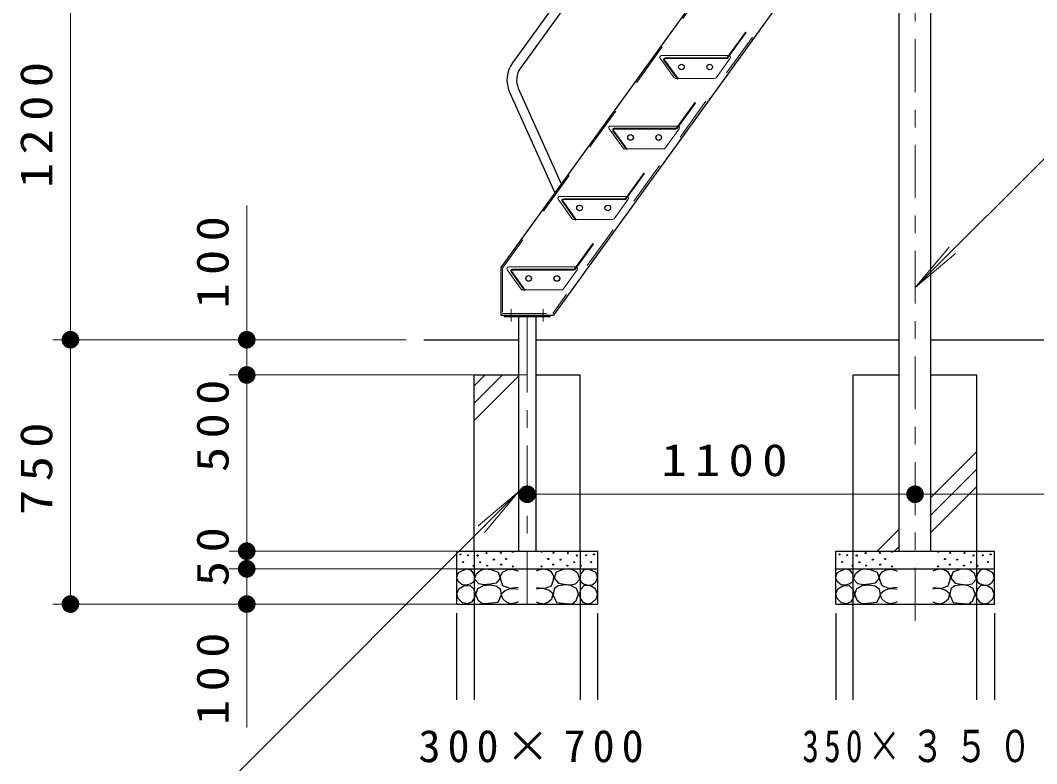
# Model space of a CAD drawing. Units: millimetres on the paper, scale 1:50. Extents: x -365 to 0, y 0 to 257.
# Drawn here: x -283.7 to -226, y 93.4 to 135.6 of the extents above; entities that cross this region are included whole.
import ezdxf

# ---------------------------------------------------------------- set-up
doc = ezdxf.new("R2010")
doc.units = ezdxf.units.MM
doc.linetypes.add('USER1', pattern=[4.5, 2.5, -2])
doc.linetypes.add('USER2', pattern=[6, 3, -1, 1, -1])
doc.layers.add('LY_1', color=7, linetype='Continuous', lineweight=13)
doc.styles.add('ＭＳ ゴシック', font='')
doc.styles.get('ＭＳ ゴシック').set_extended_font_data('MS Gothic')

# ---------------------------------------------------------------- blocks, each defined once
blk = doc.blocks.new('filled_dot')
at = {"color": 0, "linetype": 'Continuous', "lineweight": -2, "const_width": 1.25}
blk.add_lwpolyline([(-0.625, 0, 1), (0.625, 0, 1)], format="xyb", close=True, dxfattribs=at)

msp = doc.modelspace()

# ---------------------------------------------------------------- linework, layer by layer
at = {"layer": 'LY_1', "lineweight": 25}
for p, q in [((-242.444, 151.628), (-255.776, 133.169)), ((-242.065, 141.449), (-256.445, 121.54)), ((-248.884, 141.782), (-255.335, 132.851)), ((-233.836, 105.449), (-233.836, 140.563)), ((-232.054, 105.449), (-232.054, 140.563)), ((-239.445, 138.246), (-253.454, 118.849)), ((-244.208, 133.403), (-246.208, 133.403)), ((-255.946, 131.506), (-253.379, 125.784)), ((-255.45, 131.728), (-253.011, 126.294)), ((-247.097, 129.403), (-249.097, 129.403)), ((-249.986, 125.403), (-251.986, 125.403)), ((-256.445, 121.54), (-256.445, 118.849)), ((-252.874, 121.403), (-254.874, 121.403)), ((-256.445, 118.849), (-253.454, 118.849)), ((-256.245, 118.849), (-256.245, 118.759)), ((-253.645, 118.849), (-253.645, 118.759)), ((-256.245, 118.759), (-253.645, 118.759)), ((-255.431, 118.759), (-255.431, 117.449)), ((-254.459, 118.759), (-254.459, 117.449)), ((-260.809, 117.449), (-255.431, 117.449)), ((-255.431, 117.449), (-255.431, 105.449)), ((-254.459, 117.449), (-233.836, 117.449)), ((-254.459, 117.449), (-254.459, 105.449)), ((-232.054, 117.449), (-138.224, 117.449)), ((-257.945, 115.449), (-255.431, 115.449)), ((-257.945, 105.449), (-257.945, 115.449)), ((-254.459, 115.449), (-251.945, 115.449)), ((-251.945, 105.449), (-251.945, 115.449)), ((-236.445, 115.449), (-233.836, 115.449)), ((-236.445, 105.449), (-236.445, 115.449)), ((-232.054, 115.449), (-229.445, 115.449)), ((-229.445, 105.449), (-229.445, 115.449)), ((-258.945, 105.449), (-250.945, 105.449)), ((-258.945, 102.449), (-258.945, 105.449)), ((-257.945, 105.449), (-257.945, 97.013)), ((-251.945, 105.449), (-251.945, 97.013)), ((-250.945, 102.449), (-250.945, 105.449)), ((-237.445, 105.449), (-228.445, 105.449)), ((-237.445, 102.449), (-237.445, 105.449)), ((-236.445, 97.013), (-236.445, 105.449)), ((-229.445, 97.013), (-229.445, 105.449)), ((-228.445, 102.449), (-228.445, 105.449)), ((-258.945, 104.449), (-250.945, 104.449)), ((-237.445, 104.449), (-228.445, 104.449)), ((-258.945, 102.449), (-250.945, 102.449)), ((-237.445, 102.449), (-228.445, 102.449)), ((-258.945, 97.013), (-258.945, 101.925)), ((-250.945, 97.013), (-250.945, 101.925)), ((-237.445, 101.925), (-237.445, 97.013)), ((-228.445, 101.925), (-228.445, 97.013))]:
    msp.add_line(p, q, dxfattribs=at)
at = {"layer": 'LY_1'}
for p, q in [((-203.807, 149.546), (-232.945, 120.408)), ((-280.854, 117.449), (-280.854, 141.449)), ((-280.854, 117.449), (-280.854, 141.449)), ((-242.554, 134.909), (-243.594, 133.469)), ((-242.554, 134.909), (-242.517, 134.882)), ((-242.517, 134.882), (-243.557, 133.442)), ((-246.614, 132.319), (-247.409, 133.419)), ((-247.328, 133.577), (-243.515, 133.577)), ((-246.424, 132.243), (-247.19, 133.304)), ((-246.387, 132.27), (-247.153, 133.331)), ((-247.116, 133.449), (-243.631, 133.449)), ((-247.116, 133.403), (-243.631, 133.403)), ((-243.438, 133.419), (-244.232, 132.319)), ((-246.533, 132.277), (-244.313, 132.277)), ((-246.424, 132.243), (-246.387, 132.27)), ((-245.443, 130.909), (-246.483, 129.469)), ((-245.405, 130.882), (-246.446, 129.442)), ((-245.443, 130.909), (-245.405, 130.882)), ((-249.503, 128.319), (-250.298, 129.419)), ((-250.217, 129.577), (-246.404, 129.577)), ((-249.313, 128.243), (-250.079, 129.304)), ((-249.276, 128.27), (-250.042, 129.331)), ((-250.005, 129.449), (-246.52, 129.449)), ((-250.005, 129.403), (-246.52, 129.403)), ((-246.327, 129.419), (-247.121, 128.319)), ((-249.422, 128.277), (-247.202, 128.277)), ((-249.313, 128.243), (-249.276, 128.27)), ((-248.332, 126.909), (-249.372, 125.469)), ((-248.294, 126.882), (-249.334, 125.442)), ((-248.332, 126.909), (-248.294, 126.882)), ((-252.392, 124.319), (-253.187, 125.419)), ((-253.106, 125.577), (-249.293, 125.577)), ((-252.202, 124.243), (-252.968, 125.304)), ((-252.165, 124.27), (-252.931, 125.331)), ((-252.894, 125.449), (-249.409, 125.449)), ((-252.894, 125.403), (-249.409, 125.403)), ((-249.216, 125.419), (-250.01, 124.319)), ((-270.854, 115.449), (-270.854, 125.075)), ((-270.854, 115.449), (-270.854, 125.075)), ((-252.311, 124.277), (-250.091, 124.277)), ((-252.202, 124.243), (-252.165, 124.27)), ((-251.221, 122.909), (-252.261, 121.469)), ((-251.183, 122.882), (-252.223, 121.442)), ((-251.221, 122.909), (-251.183, 122.882)), ((-232.945, 120.408), (-231.016, 122.706)), ((-232.945, 120.408), (-230.647, 122.336)), ((-255.281, 120.319), (-256.075, 121.419)), ((-255.994, 121.577), (-252.182, 121.577)), ((-255.091, 120.243), (-255.857, 121.304)), ((-255.054, 120.27), (-255.82, 121.331)), ((-255.782, 121.449), (-252.298, 121.449)), ((-255.782, 121.403), (-252.298, 121.403)), ((-252.105, 121.419), (-252.899, 120.319)), ((-255.2, 120.277), (-252.98, 120.277)), ((-255.091, 120.243), (-255.054, 120.27)), ((-261.809, 117.449), (-281.854, 117.449)), ((-261.854, 117.449), (-281.854, 117.449)), ((-261.809, 117.449), (-281.854, 117.449)), ((-261.854, 117.449), (-281.854, 117.449)), ((-280.854, 102.449), (-280.854, 117.449)), ((-280.854, 102.449), (-280.854, 117.449)), ((-261.854, 117.449), (-271.854, 117.449)), ((-261.854, 117.449), (-271.854, 117.449)), ((-254.945, 115.449), (-271.854, 115.449)), ((-254.945, 115.449), (-271.854, 115.449)), ((-270.854, 105.449), (-270.854, 115.449)), ((-270.854, 105.449), (-270.854, 115.449)), ((-257.945, 113.852), (-256.347, 115.449)), ((-257.945, 114.842), (-257.337, 115.449)), ((-257.945, 112.862), (-255.431, 115.376)), ((-232.054, 108.489), (-229.445, 111.098)), ((-232.054, 107.499), (-229.445, 110.108)), ((-232.054, 106.509), (-229.445, 109.118)), ((-275.598, 88.646), (-255.431, 108.813)), ((-255.431, 108.813), (-257.729, 106.885)), ((-255.431, 108.813), (-257.359, 106.515)), ((-232.945, 108.68), (-254.945, 108.68)), ((-232.945, 108.68), (-254.945, 108.68)), ((-232.945, 108.68), (-186.443, 108.68)), ((-235.093, 105.449), (-233.836, 106.707)), ((-234.103, 105.449), (-233.836, 105.717)), ((-255.945, 105.449), (-271.854, 105.449)), ((-255.945, 105.449), (-271.854, 105.449)), ((-270.854, 104.449), (-270.854, 105.449)), ((-270.854, 104.449), (-270.854, 105.449)), ((-255.945, 104.449), (-271.854, 104.449)), ((-255.945, 104.449), (-271.854, 104.449)), ((-255.945, 104.449), (-271.854, 104.449)), ((-255.945, 104.449), (-271.854, 104.449)), ((-270.854, 95.445), (-270.854, 104.449)), ((-270.854, 95.445), (-270.854, 104.449)), ((-255.945, 102.449), (-281.854, 102.449)), ((-255.945, 102.449), (-281.854, 102.449)), ((-255.945, 102.449), (-271.854, 102.449)), ((-255.945, 102.449), (-271.854, 102.449))]:
    msp.add_line(p, q, dxfattribs=at)
at = {"layer": 'LY_1', "linetype": 'USER1'}
for p, q in [((-242.019, 141.359), (-256.355, 121.511)), ((-239.535, 138.275), (-253.5, 118.939)), ((-256.355, 121.511), (-256.355, 118.939)), ((-256.355, 118.939), (-253.5, 118.939))]:
    msp.add_line(p, q, dxfattribs=at)
at = {"layer": 'LY_1', "linetype": 'USER2'}
for p, q in [((-232.945, 101.501), (-232.945, 138.976)), ((-255.845, 119.182), (-255.845, 118.489)), ((-254.945, 118.849), (-254.945, 117.449)), ((-254.045, 119.182), (-254.045, 118.489)), ((-254.945, 117.449), (-254.945, 101.501))]:
    msp.add_line(p, q, dxfattribs=at)
at = {"layer": 'LY_1', "lineweight": 25}
for points in [[(-258.93, 103.894), (-258.912, 104.061), (-258.841, 104.234), (-258.619, 104.36), (-258.362, 104.444), (-258.141, 104.378), (-257.985, 104.163), (-257.937, 103.953), (-257.979, 103.702), (-258.147, 103.588), (-258.38, 103.529), (-258.637, 103.541), (-258.823, 103.684)], [(-257.403, 103.539), (-257.691, 103.605), (-257.937, 103.868), (-257.814, 104.188), (-257.567, 104.377), (-257.354, 104.443), (-256.992, 104.418), (-256.589, 104.262), (-256.483, 103.917), (-256.713, 103.629), (-257.033, 103.572)], [(-252.487, 103.539), (-252.199, 103.605), (-251.952, 103.868), (-252.076, 104.188), (-252.322, 104.377), (-252.536, 104.443), (-252.897, 104.418), (-253.3, 104.262), (-253.407, 103.917), (-253.177, 103.629), (-252.856, 103.572)], [(-250.959, 103.894), (-250.977, 104.061), (-251.049, 104.234), (-251.27, 104.36), (-251.528, 104.444), (-251.749, 104.378), (-251.904, 104.163), (-251.952, 103.953), (-251.91, 103.702), (-251.743, 103.588), (-251.51, 103.529), (-251.252, 103.541), (-251.067, 103.684)], [(-237.43, 103.894), (-237.412, 104.061), (-237.341, 104.234), (-237.119, 104.36), (-236.862, 104.444), (-236.641, 104.378), (-236.485, 104.163), (-236.437, 103.953), (-236.479, 103.702), (-236.647, 103.588), (-236.88, 103.529), (-237.137, 103.541), (-237.323, 103.684)], [(-235.903, 103.539), (-236.191, 103.605), (-236.437, 103.868), (-236.314, 104.188), (-236.067, 104.377), (-235.854, 104.443), (-235.492, 104.418), (-235.089, 104.262), (-234.983, 103.917), (-235.213, 103.629), (-235.533, 103.572)], [(-229.987, 103.539), (-229.699, 103.605), (-229.452, 103.868), (-229.576, 104.188), (-229.822, 104.377), (-230.036, 104.443), (-230.397, 104.418), (-230.8, 104.262), (-230.907, 103.917), (-230.677, 103.629), (-230.356, 103.572)], [(-228.459, 103.894), (-228.477, 104.061), (-228.549, 104.234), (-228.77, 104.36), (-229.028, 104.444), (-229.249, 104.378), (-229.404, 104.163), (-229.452, 103.953), (-229.41, 103.702), (-229.243, 103.588), (-229.01, 103.529), (-228.752, 103.541), (-228.567, 103.684)], [(-258.338, 102.464), (-258.619, 102.512), (-258.87, 102.769), (-258.936, 103.014), (-258.823, 103.307), (-258.535, 103.475), (-258.183, 103.511), (-257.979, 103.295), (-257.883, 102.978), (-257.955, 102.781), (-258.099, 102.554)], [(-257.156, 102.479), (-257.502, 102.471), (-257.732, 102.643), (-257.863, 103.005), (-257.74, 103.325), (-257.428, 103.506), (-257.091, 103.539), (-256.705, 103.49), (-256.474, 103.309), (-256.425, 102.947), (-256.614, 102.545)], [(-252.733, 102.479), (-252.388, 102.471), (-252.158, 102.643), (-252.026, 103.005), (-252.15, 103.325), (-252.462, 103.506), (-252.799, 103.539), (-253.185, 103.49), (-253.415, 103.309), (-253.464, 102.947), (-253.275, 102.545)], [(-251.551, 102.464), (-251.27, 102.512), (-251.019, 102.769), (-250.953, 103.014), (-251.067, 103.307), (-251.354, 103.475), (-251.707, 103.511), (-251.91, 103.295), (-252.006, 102.978), (-251.934, 102.781), (-251.791, 102.554)], [(-236.838, 102.464), (-237.119, 102.512), (-237.37, 102.769), (-237.436, 103.014), (-237.323, 103.307), (-237.035, 103.475), (-236.683, 103.511), (-236.479, 103.295), (-236.383, 102.978), (-236.455, 102.781), (-236.599, 102.554)], [(-235.656, 102.479), (-236.002, 102.471), (-236.232, 102.643), (-236.363, 103.005), (-236.24, 103.325), (-235.928, 103.506), (-235.591, 103.539), (-235.205, 103.49), (-234.974, 103.309), (-234.925, 102.947), (-235.114, 102.545)], [(-230.233, 102.479), (-229.888, 102.471), (-229.658, 102.643), (-229.526, 103.005), (-229.65, 103.325), (-229.962, 103.506), (-230.299, 103.539), (-230.685, 103.49), (-230.915, 103.309), (-230.964, 102.947), (-230.775, 102.545)], [(-229.051, 102.464), (-228.77, 102.512), (-228.519, 102.769), (-228.453, 103.014), (-228.567, 103.307), (-228.854, 103.475), (-229.207, 103.511), (-229.41, 103.295), (-229.506, 102.978), (-229.434, 102.781), (-229.291, 102.554)]]:
    msp.add_lwpolyline(points, close=True, dxfattribs=at)
for points in [[(-255.464, 103.391), (-255.644, 103.366), (-255.907, 103.334), (-256.318, 103.49), (-256.433, 103.827), (-256.458, 104.048), (-256.327, 104.262), (-256.088, 104.394), (-255.809, 104.426), (-255.529, 104.352), (-255.464, 104.32)], [(-254.426, 103.391), (-254.245, 103.366), (-253.982, 103.334), (-253.571, 103.49), (-253.456, 103.827), (-253.432, 104.048), (-253.563, 104.262), (-253.801, 104.394), (-254.081, 104.426), (-254.36, 104.352), (-254.426, 104.32)], [(-233.964, 103.391), (-234.144, 103.366), (-234.407, 103.334), (-234.818, 103.49), (-234.933, 103.827), (-234.958, 104.048), (-234.827, 104.262), (-234.588, 104.394), (-234.309, 104.426), (-234.029, 104.352), (-233.964, 104.32)], [(-231.926, 103.391), (-231.745, 103.366), (-231.482, 103.334), (-231.071, 103.49), (-230.956, 103.827), (-230.932, 104.048), (-231.063, 104.262), (-231.301, 104.394), (-231.581, 104.426), (-231.86, 104.352), (-231.926, 104.32)], [(-255.455, 102.578), (-255.579, 102.528), (-255.883, 102.471), (-256.121, 102.561), (-256.335, 102.742), (-256.425, 103.029), (-256.195, 103.227), (-255.891, 103.334), (-255.628, 103.334), (-255.464, 103.292)], [(-254.434, 102.578), (-254.311, 102.528), (-254.007, 102.471), (-253.768, 102.561), (-253.555, 102.742), (-253.464, 103.029), (-253.695, 103.227), (-253.999, 103.334), (-254.262, 103.334), (-254.426, 103.292)], [(-233.955, 102.578), (-234.079, 102.528), (-234.383, 102.471), (-234.621, 102.561), (-234.835, 102.742), (-234.925, 103.029), (-234.695, 103.227), (-234.391, 103.334), (-234.128, 103.334), (-233.964, 103.292)], [(-231.934, 102.578), (-231.811, 102.528), (-231.507, 102.471), (-231.268, 102.561), (-231.055, 102.742), (-230.964, 103.029), (-231.195, 103.227), (-231.499, 103.334), (-231.762, 103.334), (-231.926, 103.292)]]:
    msp.add_lwpolyline(points, dxfattribs=at)
for centre, radius in [((-246.195, 132.927), 0.16), ((-244.595, 132.927), 0.16), ((-249.084, 128.927), 0.16), ((-247.484, 128.927), 0.16), ((-251.973, 124.927), 0.16), ((-250.373, 124.927), 0.16), ((-254.862, 120.927), 0.16), ((-253.262, 120.927), 0.16), ((-258.734, 105.267), 0.03), ((-258.288, 105.217), 0.03), ((-257.755, 105.205), 0.03), ((-257.247, 105.341), 0.03), ((-256.838, 104.969), 0.03), ((-256.441, 105.354), 0.03), ((-256.144, 105.007), 0.03), ((-255.76, 105.415), 0.03), ((-254.129, 105.415), 0.03), ((-253.745, 105.007), 0.03), ((-253.448, 105.354), 0.03), ((-253.052, 104.969), 0.03), ((-252.643, 105.341), 0.03), ((-252.135, 105.205), 0.03), ((-251.602, 105.217), 0.03), ((-251.156, 105.267), 0.03), ((-237.234, 105.267), 0.03), ((-236.788, 105.217), 0.03), ((-236.255, 105.205), 0.03), ((-235.747, 105.341), 0.03), ((-235.338, 104.969), 0.03), ((-234.941, 105.354), 0.03), ((-234.644, 105.007), 0.03), ((-234.26, 105.415), 0.03), ((-231.629, 105.415), 0.03), ((-231.245, 105.007), 0.03), ((-230.948, 105.354), 0.03), ((-230.552, 104.969), 0.03), ((-230.143, 105.341), 0.03), ((-229.635, 105.205), 0.03), ((-229.102, 105.217), 0.03), ((-228.656, 105.267), 0.03), ((-258.572, 104.833), 0.03), ((-257.99, 104.623), 0.03), ((-257.606, 104.821), 0.03), ((-257.222, 104.635), 0.03), ((-256.417, 104.685), 0.03), ((-255.76, 104.585), 0.03), ((-254.129, 104.585), 0.03), ((-253.473, 104.685), 0.03), ((-252.668, 104.635), 0.03), ((-252.283, 104.821), 0.03), ((-251.899, 104.623), 0.03), ((-251.317, 104.833), 0.03), ((-237.072, 104.833), 0.03), ((-236.49, 104.623), 0.03), ((-236.106, 104.821), 0.03), ((-235.722, 104.635), 0.03), ((-234.917, 104.685), 0.03), ((-234.26, 104.585), 0.03), ((-231.629, 104.585), 0.03), ((-230.973, 104.685), 0.03), ((-230.168, 104.635), 0.03), ((-229.783, 104.821), 0.03), ((-229.399, 104.623), 0.03), ((-228.817, 104.833), 0.03)]:
    msp.add_circle(centre, radius, dxfattribs=at)
at = {"layer": 'LY_1'}
for centre, radius, start, end in [((-247.328, 133.477), 0.1, 90, 215.83765), ((-247.116, 133.357), 0.092, 90, 215.83765), ((-247.116, 133.357), 0.046, 90, 215.83765), ((-243.631, 133.495), 0.046, 270, 324.16235), ((-243.631, 133.495), 0.092, 270, 324.16235), ((-243.519, 133.477), 0.1, 324.16235, 59.69902), ((-246.533, 132.377), 0.1, 215.83765, 270), ((-244.313, 132.377), 0.1, 270, 324.16235), ((-250.217, 129.477), 0.1, 90, 215.83765), ((-250.005, 129.357), 0.092, 90, 215.83765), ((-250.005, 129.357), 0.046, 90, 215.83765), ((-246.52, 129.495), 0.046, 270, 324.16235), ((-246.52, 129.495), 0.092, 270, 324.16235), ((-246.408, 129.477), 0.1, 324.16235, 59.69902), ((-249.422, 128.377), 0.1, 215.83765, 270), ((-247.202, 128.377), 0.1, 270, 324.16235), ((-253.106, 125.477), 0.1, 90, 215.83765), ((-252.894, 125.357), 0.092, 90, 215.83765), ((-252.894, 125.357), 0.046, 90, 215.83765), ((-249.409, 125.495), 0.046, 270, 324.16235), ((-249.409, 125.495), 0.092, 270, 324.16235), ((-249.297, 125.477), 0.1, 324.16235, 59.69902), ((-252.311, 124.377), 0.1, 215.83765, 270), ((-250.091, 124.377), 0.1, 270, 324.16235), ((-255.994, 121.477), 0.1, 90, 215.83765), ((-255.782, 121.357), 0.092, 90, 215.83765), ((-255.782, 121.357), 0.046, 90, 215.83765), ((-252.298, 121.495), 0.046, 270, 324.16235), ((-252.298, 121.495), 0.092, 270, 324.16235), ((-252.186, 121.477), 0.1, 324.16235, 59.69902), ((-255.2, 120.377), 0.1, 215.83765, 270), ((-252.98, 120.377), 0.1, 270, 324.16235)]:
    msp.add_arc(centre, radius, start, end, dxfattribs=at)
at = {"layer": 'LY_1', "lineweight": 25}
for radius in [1.672, 1.128]:
    msp.add_arc((-254.42, 132.19), radius, 144.16234, 204.16235, dxfattribs=at)

# ---------------------------------------------------------------- block references
at = {"layer": 'LY_1', "xscale": 0.4, "yscale": 0.4}
for p, rotation in [((-280.854, 117.449), 90), ((-280.854, 117.449), 270), ((-280.854, 117.449), 90), ((-280.854, 117.449), 270), ((-270.854, 117.449), 270), ((-270.854, 117.449), 270), ((-270.854, 115.449), 90), ((-270.854, 115.449), 270), ((-270.854, 115.449), 90), ((-270.854, 115.449), 270), ((-232.945, 108.68), 180), ((-232.945, 108.68), 180), ((-270.854, 105.449), 90), ((-270.854, 105.449), 270), ((-270.854, 105.449), 90), ((-270.854, 105.449), 270), ((-270.854, 104.449), 90), ((-270.854, 104.449), 270), ((-270.854, 104.449), 90), ((-270.854, 104.449), 270), ((-280.854, 102.449), 90), ((-280.854, 102.449), 90), ((-270.854, 102.449), 90), ((-270.854, 102.449), 90)]:
    msp.add_blockref('filled_dot', p, dxfattribs=dict(at, rotation=rotation))
for p in [(-254.945, 108.68), (-254.945, 108.68), (-232.945, 108.68)]:
    msp.add_blockref('filled_dot', p, dxfattribs=at)

# ---------------------------------------------------------------- texts
at = {"layer": 'LY_1', "char_height": 1.833, "attachment_point": 8, "rotation": 90, "style": 'ＭＳ ゴシック'}
for s, insert in [('\\T1.33;\\W1.15;1200', (-281.854, 129.871)), ('\\T1.33;\\W1.15;1200', (-281.854, 129.871)), ('\\T1.33;\\W1.15;100', (-271.854, 122.075)), ('\\T1.33;\\W1.15;100', (-271.854, 122.075)), ('\\T1.33;\\W1.15;500', (-271.854, 112.799)), ('\\T1.33;\\W1.15;500', (-271.854, 112.799)), ('\\T1.33;\\W1.15;750', (-281.854, 110.365)), ('\\T1.33;\\W1.15;750', (-281.854, 110.365)), ('\\T1.34;\\W1.15;50', (-271.854, 105.38)), ('\\T1.34;\\W1.15;50', (-271.854, 105.38)), ('\\T1.33;\\W1.15;100', (-271.854, 98.445)), ('\\T1.33;\\W1.15;100', (-271.854, 98.445))]:
    msp.add_mtext(s, dxfattribs=dict(at, insert=insert))
at = {"layer": 'LY_1', "char_height": 1.833, "attachment_point": 8, "style": 'ＭＳ ゴシック'}
for s, insert in [('\\T1.33;\\W1.15;1100', (-243.521, 109.68)), ('\\T1.33;\\W1.15;1100', (-243.521, 109.68)), ('\\T1.32;300×700', (-254.525, 93.449)), ('\\T1.32;300×700', (-254.525, 93.449)), ('\\T1.32;\\W0.75;350×３５０', (-232.537, 93.449)), ('\\T1.32;\\W0.75;350×３５０', (-232.537, 93.449))]:
    msp.add_mtext(s, dxfattribs=dict(at, insert=insert))

doc.saveas('drawing.dxf')
